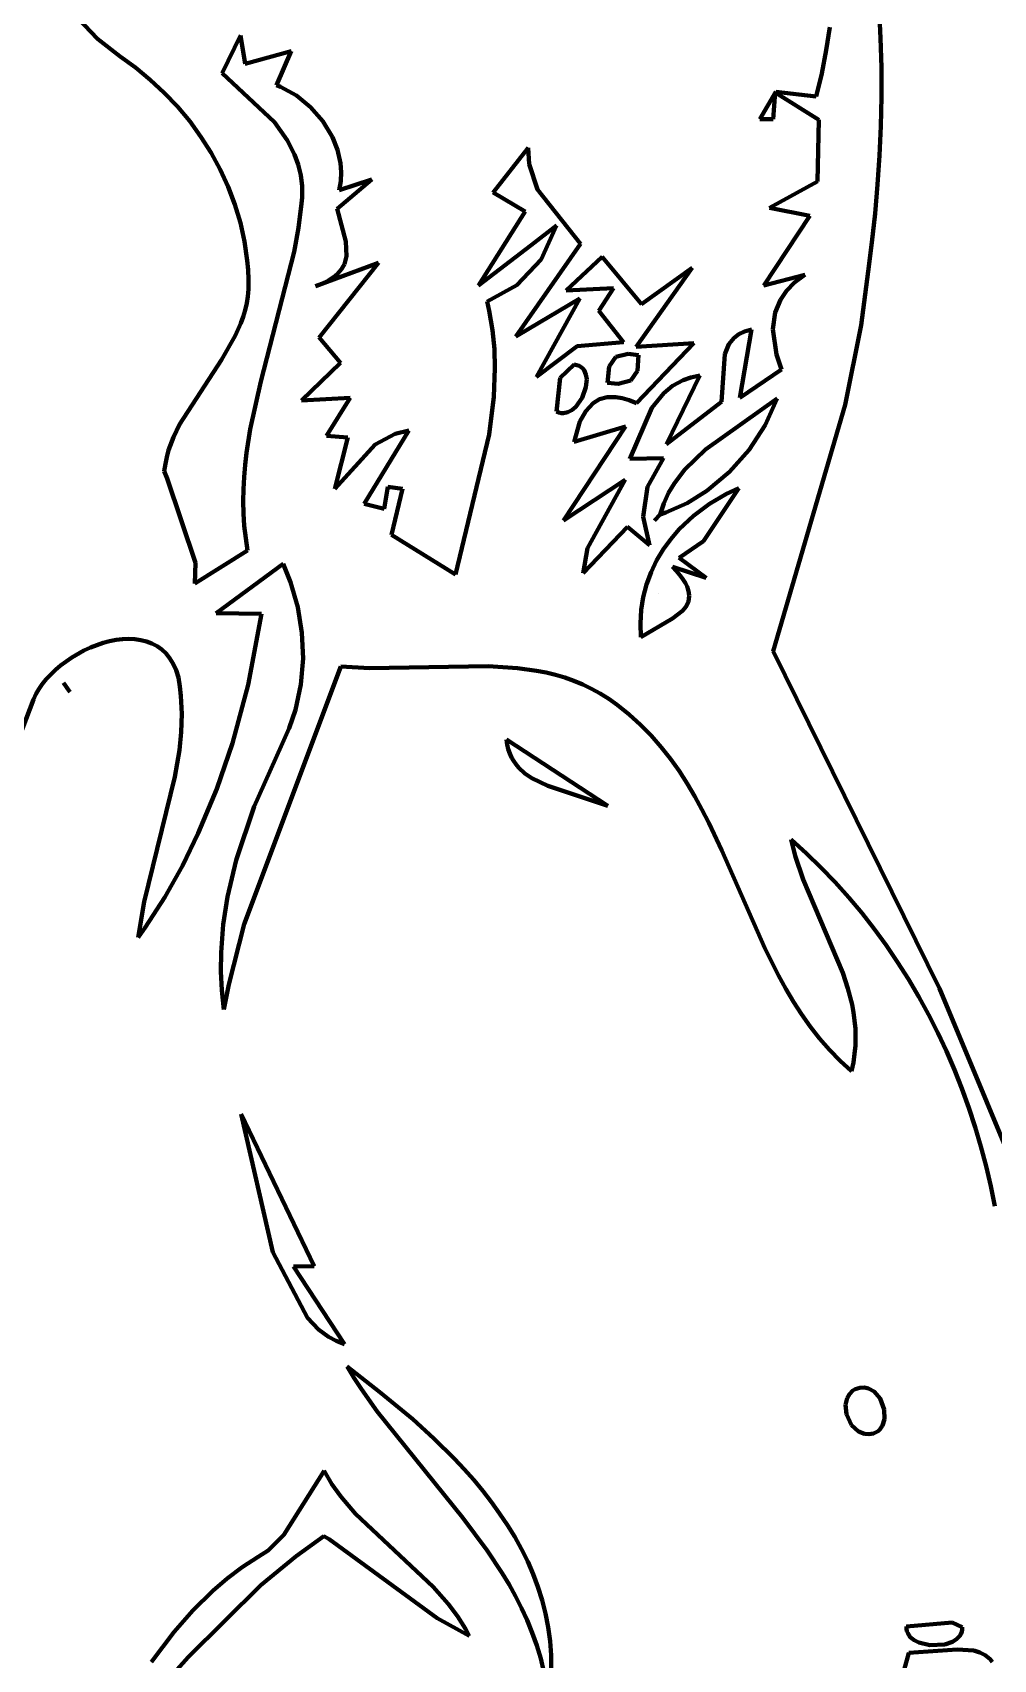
# Model space of a CAD drawing. Header units: millimetres. Extents: x 0 to 9.3, y 0 to 12.
# Drawn here: x 6.927 to 7.729, y 5.299 to 6.657 of the extents above; entities that cross this region are included whole.
import ezdxf

# ---------------------------------------------------------------- set-up
doc = ezdxf.new("R2010")
doc.units = ezdxf.units.MM
doc.layers.add('color#010101ff', color=7, linetype='CONTINUOUS', lineweight=100)
doc.layers.add('color#ffffffff', color=7, linetype='CONTINUOUS', lineweight=100)

msp = doc.modelspace()

# ---------------------------------------------------------------- linework, layer by layer
at = {"layer": 'color#010101ff'}
for p, q in [((6.9648, 6.6691), (6.9809, 6.6521)), ((7.6339, 6.6771), (7.635, 6.6527)), ((7.5896, 6.6426), (7.5926, 6.6618)), ((6.9809, 6.6521), (6.9997, 6.6375)), ((7.0851, 6.6236), (7.1002, 6.6551)), ((7.1002, 6.6551), (7.1042, 6.6312)), ((7.1042, 6.6312), (7.1426, 6.642)), ((7.1426, 6.642), (7.1304, 6.6135)), ((7.5859, 6.6233), (7.5896, 6.6426)), ((7.635, 6.6527), (7.6356, 6.6282)), ((6.9997, 6.6375), (7.0126, 6.6282)), ((7.0126, 6.6282), (7.025, 6.6181)), ((7.6356, 6.6282), (7.6356, 6.6038)), ((7.025, 6.6181), (7.0367, 6.6072)), ((7.1287, 6.5825), (7.0851, 6.6236)), ((7.5813, 6.6041), (7.5859, 6.6233)), ((7.0367, 6.6072), (7.0476, 6.5956)), ((7.1304, 6.6135), (7.1338, 6.6121)), ((7.1338, 6.6121), (7.147, 6.6048)), ((7.147, 6.6048), (7.1589, 6.5951)), ((7.5341, 6.5851), (7.5474, 6.608)), ((7.547, 6.6074), (7.5452, 6.585)), ((7.5833, 6.5846), (7.547, 6.6074)), ((7.5474, 6.608), (7.5813, 6.6041)), ((7.6356, 6.6038), (7.6351, 6.5793)), ((7.0476, 6.5956), (7.0579, 6.5834)), ((7.1589, 6.5951), (7.1692, 6.5834)), ((7.0579, 6.5834), (7.0673, 6.5705)), ((7.1393, 6.5677), (7.1287, 6.5825)), ((7.1692, 6.5834), (7.1772, 6.5702)), ((7.5452, 6.585), (7.5341, 6.5851)), ((7.5824, 6.5331), (7.5833, 6.5846)), ((7.6351, 6.5793), (7.6341, 6.5549)), ((7.0673, 6.5705), (7.0758, 6.557)), ((7.1454, 6.5557), (7.1393, 6.5677)), ((7.1772, 6.5702), (7.1814, 6.5595)), ((7.3114, 6.5238), (7.3405, 6.5611)), ((7.3405, 6.5611), (7.3415, 6.5476)), ((7.0758, 6.557), (7.0834, 6.543)), ((7.1485, 6.5473), (7.1454, 6.5557)), ((7.1507, 6.5385), (7.1485, 6.5473)), ((7.1814, 6.5595), (7.1839, 6.5485)), ((7.1839, 6.5485), (7.1845, 6.541)), ((7.3415, 6.5476), (7.3483, 6.5263)), ((7.6341, 6.5549), (7.6325, 6.5306)), ((7.0834, 6.543), (7.0901, 6.5286)), ((7.1518, 6.5292), (7.1507, 6.5385)), ((7.2101, 6.5349), (7.1811, 6.5103)), ((7.1827, 6.5258), (7.2101, 6.5349)), ((7.1841, 6.5334), (7.1827, 6.5258)), ((7.1845, 6.541), (7.1841, 6.5334)), ((7.5421, 6.5112), (7.5824, 6.5331)), ((7.0901, 6.5286), (7.0957, 6.5138)), ((7.1512, 6.5146), (7.1517, 6.5196)), ((7.1517, 6.5196), (7.1519, 6.5245)), ((7.1519, 6.5245), (7.1518, 6.5292)), ((7.3381, 6.5081), (7.3114, 6.5238)), ((7.3483, 6.5263), (7.3844, 6.481)), ((7.6325, 6.5306), (7.6304, 6.5063)), ((7.0957, 6.5138), (7.1003, 6.4985)), ((7.1488, 6.4945), (7.1512, 6.5146)), ((7.1811, 6.5103), (7.1884, 6.4829)), ((7.2991, 6.4462), (7.3381, 6.5081)), ((7.5758, 6.5043), (7.5421, 6.5112)), ((7.6304, 6.5063), (7.6278, 6.4821)), ((7.1003, 6.4985), (7.1037, 6.483)), ((7.1452, 6.4745), (7.1488, 6.4945)), ((7.3643, 6.4965), (7.343, 6.48)), ((7.3514, 6.4681), (7.3643, 6.4965)), ((7.5374, 6.4464), (7.5758, 6.5043)), ((7.1037, 6.483), (7.106, 6.4672)), ((7.1884, 6.4829), (7.189, 6.4709)), ((7.343, 6.48), (7.2991, 6.4462)), ((7.3844, 6.481), (7.3303, 6.4036)), ((7.6278, 6.4821), (7.6247, 6.458)), ((7.106, 6.4672), (7.1066, 6.4593)), ((7.1173, 6.366), (7.1452, 6.4745)), ((7.1631, 6.4457), (7.2155, 6.4651)), ((7.2155, 6.4651), (7.1661, 6.4028)), ((7.189, 6.4709), (7.1872, 6.4642)), ((7.3311, 6.4465), (7.3514, 6.4681)), ((7.3724, 6.442), (7.4025, 6.4702)), ((7.4025, 6.4702), (7.4353, 6.4308)), ((7.1066, 6.4593), (7.107, 6.4513)), ((7.1767, 6.4523), (7.1738, 6.4505)), ((7.1792, 6.4541), (7.1767, 6.4523)), ((7.1814, 6.456), (7.1792, 6.4541)), ((7.1848, 6.46), (7.1814, 6.456)), ((7.1872, 6.4642), (7.1848, 6.46)), ((7.4775, 6.461), (7.4307, 6.3952)), ((7.4353, 6.4308), (7.4775, 6.461)), ((7.5718, 6.4552), (7.5374, 6.4464)), ((7.5632, 6.4487), (7.5718, 6.4552)), ((7.6247, 6.458), (7.6188, 6.4131)), ((7.107, 6.4432), (7.1064, 6.4372)), ((7.107, 6.4513), (7.107, 6.4432)), ((7.167, 6.4472), (7.1631, 6.4457)), ((7.1706, 6.4488), (7.167, 6.4472)), ((7.1738, 6.4505), (7.1706, 6.4488)), ((7.3063, 6.433), (7.3311, 6.4465)), ((7.412, 6.444), (7.3724, 6.442)), ((7.3997, 6.425), (7.412, 6.444)), ((7.5514, 6.4343), (7.5564, 6.4417)), ((7.5564, 6.4417), (7.5632, 6.4487)), ((7.1042, 6.4257), (7.1026, 6.4202)), ((7.1055, 6.4314), (7.1042, 6.4257)), ((7.1064, 6.4372), (7.1055, 6.4314)), ((7.3081, 6.425), (7.3063, 6.433)), ((7.3108, 6.409), (7.3081, 6.425)), ((7.3317, 6.4044), (7.3838, 6.4353)), ((7.3838, 6.4353), (7.3476, 6.3701)), ((7.4202, 6.3991), (7.3997, 6.425)), ((7.547, 6.4238), (7.5514, 6.4343)), ((7.1006, 6.4148), (7.096, 6.4042)), ((7.1026, 6.4202), (7.1006, 6.4148)), ((7.5451, 6.4098), (7.547, 6.4238)), ((7.6188, 6.4131), (7.6055, 6.3467)), ((7.096, 6.4042), (7.0845, 6.3841)), ((7.1661, 6.4028), (7.1839, 6.3818)), ((7.3124, 6.3931), (7.3108, 6.409)), ((7.3303, 6.4036), (7.3317, 6.4044)), ((7.3814, 6.3955), (7.4202, 6.3991)), ((7.4307, 6.3952), (7.4789, 6.398)), ((7.4789, 6.398), (7.4312, 6.348)), ((7.5048, 6.389), (7.5083, 6.3974)), ((7.5083, 6.3974), (7.5126, 6.4027)), ((7.5126, 6.4027), (7.5165, 6.4056)), ((7.5165, 6.4056), (7.5213, 6.4079)), ((7.5271, 6.4096), (7.5174, 6.3526)), ((7.5213, 6.4079), (7.5271, 6.4096)), ((7.548, 6.3888), (7.5451, 6.4098)), ((7.0845, 6.3841), (7.0493, 6.3301)), ((7.3129, 6.3772), (7.3124, 6.3931)), ((7.3476, 6.3701), (7.3814, 6.3955)), ((7.4139, 6.3866), (7.4082, 6.3786)), ((7.4241, 6.3892), (7.4139, 6.3866)), ((7.4328, 6.3881), (7.4241, 6.3892)), ((7.4319, 6.3749), (7.4328, 6.3881)), ((7.502, 6.3492), (7.5048, 6.389)), ((7.5521, 6.3762), (7.548, 6.3888)), ((7.1839, 6.3818), (7.1514, 6.3503)), ((7.3119, 6.3534), (7.3129, 6.3772)), ((7.379, 6.3803), (7.3674, 6.3691)), ((7.3812, 6.3799), (7.379, 6.3803)), ((7.3832, 6.3791), (7.3812, 6.3799)), ((7.3848, 6.3781), (7.3832, 6.3791)), ((7.3862, 6.3769), (7.3848, 6.3781)), ((7.3874, 6.3755), (7.3862, 6.3769)), ((7.3889, 6.372), (7.3874, 6.3755)), ((7.3895, 6.3681), (7.3889, 6.372)), ((7.4082, 6.3786), (7.407, 6.3651)), ((7.4263, 6.3669), (7.4319, 6.3749)), ((7.4839, 6.3711), (7.4561, 6.3138)), ((7.4766, 6.3695), (7.4839, 6.3711)), ((7.5174, 6.3526), (7.5521, 6.3762)), ((7.1085, 6.3264), (7.1173, 6.366)), ((7.3674, 6.3691), (7.3643, 6.341)), ((7.3858, 6.3526), (7.3889, 6.3615)), ((7.3889, 6.3615), (7.3895, 6.3681)), ((7.407, 6.3651), (7.4159, 6.3642)), ((7.4159, 6.3642), (7.4263, 6.3669)), ((7.4438, 6.3442), (7.4538, 6.3565)), ((7.4538, 6.3565), (7.4613, 6.3625)), ((7.4613, 6.3625), (7.47, 6.3672)), ((7.47, 6.3672), (7.4766, 6.3695)), ((7.1514, 6.3503), (7.1919, 6.3526)), ((7.1919, 6.3526), (7.1722, 6.3207)), ((7.308, 6.3218), (7.3119, 6.3534)), ((7.3772, 6.3423), (7.3805, 6.3451)), ((7.3805, 6.3451), (7.3858, 6.3526)), ((7.3948, 6.348), (7.3887, 6.3415)), ((7.4003, 6.3513), (7.3948, 6.348)), ((7.4066, 6.353), (7.4003, 6.3513)), ((7.4139, 6.3531), (7.4066, 6.353)), ((7.4192, 6.3522), (7.4139, 6.3531)), ((7.425, 6.3505), (7.4192, 6.3522)), ((7.4312, 6.348), (7.425, 6.3505)), ((7.4254, 6.3016), (7.4438, 6.3442)), ((7.4561, 6.3138), (7.502, 6.3492)), ((7.5487, 6.352), (7.4887, 6.3095)), ((7.5386, 6.3298), (7.5487, 6.352)), ((7.6055, 6.3467), (7.5453, 6.1411)), ((7.0493, 6.3301), (7.0443, 6.3196)), ((7.3643, 6.341), (7.3662, 6.3402)), ((7.3662, 6.3402), (7.3681, 6.3397)), ((7.3681, 6.3397), (7.37, 6.3396)), ((7.37, 6.3396), (7.3737, 6.3404)), ((7.3737, 6.3404), (7.3772, 6.3423)), ((7.3839, 6.3327), (7.3791, 6.3158)), ((7.3887, 6.3415), (7.3839, 6.3327)), ((7.5251, 6.3092), (7.5386, 6.3298)), ((7.0443, 6.3196), (7.0403, 6.3087)), ((7.1053, 6.3065), (7.1085, 6.3264)), ((7.1722, 6.3207), (7.19, 6.3193)), ((7.19, 6.3193), (7.1791, 6.2765)), ((7.241, 6.3251), (7.2036, 6.264)), ((7.2127, 6.3134), (7.2296, 6.3225)), ((7.2296, 6.3225), (7.241, 6.3251)), ((7.2799, 6.205), (7.308, 6.3218)), ((7.422, 6.3287), (7.3701, 6.2501)), ((7.3791, 6.3158), (7.422, 6.3287)), ((7.0388, 6.3031), (7.0376, 6.2973)), ((7.0403, 6.3087), (7.0388, 6.3031)), ((7.1041, 6.2965), (7.1053, 6.3065)), ((7.1791, 6.2765), (7.2127, 6.3134)), ((7.4537, 6.3022), (7.4254, 6.3016)), ((7.4402, 6.2783), (7.4537, 6.3022)), ((7.4887, 6.3095), (7.4714, 6.2926)), ((7.5088, 6.2907), (7.5251, 6.3092)), ((7.0376, 6.2973), (7.0367, 6.2914)), ((7.0367, 6.2914), (7.0392, 6.2851)), ((7.1033, 6.2864), (7.1041, 6.2965)), ((7.4714, 6.2926), (7.4628, 6.2812)), ((7.4899, 6.2749), (7.5088, 6.2907)), ((7.0392, 6.2851), (7.0627, 6.2148)), ((7.1026, 6.2662), (7.1028, 6.2763)), ((7.1028, 6.2763), (7.1033, 6.2864)), ((7.2202, 6.2598), (7.2234, 6.2782)), ((7.2234, 6.2782), (7.2355, 6.2765)), ((7.2355, 6.2765), (7.2265, 6.2381)), ((7.3701, 6.2501), (7.4215, 6.2841)), ((7.4215, 6.2841), (7.3901, 6.2269)), ((7.4366, 6.2531), (7.4402, 6.2783)), ((7.4628, 6.2812), (7.4579, 6.2731)), ((7.4733, 6.2646), (7.4899, 6.2749)), ((7.487, 6.2327), (7.5166, 6.2771)), ((7.5166, 6.2771), (7.5064, 6.2724)), ((7.1029, 6.256), (7.1026, 6.2662)), ((7.2036, 6.264), (7.2202, 6.2598)), ((7.454, 6.2644), (7.451, 6.2551)), ((7.4579, 6.2731), (7.454, 6.2644)), ((7.4556, 6.2567), (7.4733, 6.2646)), ((7.492, 6.264), (7.4787, 6.2541)), ((7.5064, 6.2724), (7.492, 6.264)), ((7.1035, 6.2457), (7.1029, 6.256)), ((7.4419, 6.2294), (7.4366, 6.2531)), ((7.451, 6.2551), (7.4462, 6.2502)), ((7.4462, 6.2502), (7.451, 6.2551)), ((7.451, 6.2551), (7.4556, 6.2567)), ((7.4787, 6.2541), (7.4668, 6.2428)), ((7.1047, 6.2354), (7.1035, 6.2457)), ((7.1063, 6.2251), (7.1047, 6.2354)), ((7.2265, 6.2381), (7.2799, 6.205)), ((7.3866, 6.2062), (7.4237, 6.2449)), ((7.4237, 6.2449), (7.4419, 6.2294)), ((7.4598, 6.2346), (7.4535, 6.2258)), ((7.4668, 6.2428), (7.4598, 6.2346)), ((7.0622, 6.1974), (7.1063, 6.2251)), ((7.3901, 6.2269), (7.3866, 6.2062)), ((7.4535, 6.2258), (7.4479, 6.2166)), ((7.4667, 6.2188), (7.487, 6.2327)), ((7.0627, 6.2148), (7.0622, 6.1974)), ((7.1359, 6.2139), (7.08, 6.1727)), ((7.142, 6.1987), (7.1359, 6.2139)), ((7.4479, 6.2166), (7.4433, 6.2069)), ((7.4646, 6.2078), (7.4611, 6.2114)), ((7.4611, 6.2114), (7.4894, 6.2023)), ((7.4675, 6.2043), (7.4646, 6.2078)), ((7.4894, 6.2023), (7.4667, 6.2188)), ((7.1481, 6.1777), (7.142, 6.1987)), ((7.4395, 6.1967), (7.4367, 6.1862)), ((7.4433, 6.2069), (7.4395, 6.1967)), ((7.4699, 6.201), (7.4675, 6.2043)), ((7.4719, 6.1979), (7.4699, 6.201)), ((7.4733, 6.195), (7.4719, 6.1979)), ((7.4743, 6.1922), (7.4733, 6.195)), ((7.4367, 6.1862), (7.435, 6.1754)), ((7.4495, 6.1894), (7.4495, 6.1894)), ((7.4725, 6.1784), (7.4744, 6.1825)), ((7.4749, 6.1896), (7.4743, 6.1922)), ((7.4744, 6.1825), (7.4749, 6.1847)), ((7.4751, 6.1871), (7.4749, 6.1896)), ((7.4749, 6.1847), (7.4751, 6.1871)), ((7.08, 6.1727), (7.118, 6.1721)), ((7.118, 6.1721), (7.1066, 6.1128)), ((7.1516, 6.1563), (7.1481, 6.1777)), ((7.435, 6.1754), (7.4343, 6.1642)), ((7.4347, 6.1528), (7.4613, 6.1682)), ((7.4613, 6.1682), (7.4696, 6.1747)), ((7.4696, 6.1747), (7.4725, 6.1784)), ((7.1526, 6.1348), (7.1516, 6.1563)), ((7.4343, 6.1642), (7.4347, 6.1528)), ((6.9696, 6.1415), (6.9595, 6.1358)), ((6.9749, 6.144), (6.9696, 6.1415)), ((6.9802, 6.1461), (6.9749, 6.144)), ((6.9856, 6.1479), (6.9802, 6.1461)), ((6.991, 6.1493), (6.9856, 6.1479)), ((6.9964, 6.1504), (6.991, 6.1493)), ((7.0017, 6.151), (6.9964, 6.1504)), ((7.007, 6.1513), (7.0017, 6.151)), ((7.0121, 6.151), (7.007, 6.1513)), ((7.017, 6.1503), (7.0121, 6.151)), ((7.0218, 6.1492), (7.017, 6.1503)), ((7.0263, 6.1475), (7.0218, 6.1492)), ((7.0306, 6.1452), (7.0263, 6.1475)), ((7.0345, 6.1424), (7.0306, 6.1452)), ((7.0381, 6.139), (7.0345, 6.1424)), ((7.5453, 6.1411), (7.6842, 5.8594)), ((6.9501, 6.1291), (6.9458, 6.1254)), ((6.9547, 6.1325), (6.9501, 6.1291)), ((6.9595, 6.1358), (6.9547, 6.1325)), ((7.0414, 6.135), (7.0381, 6.139)), ((7.0442, 6.1303), (7.0414, 6.135)), ((7.0466, 6.1251), (7.0442, 6.1303)), ((7.184, 6.1282), (7.1035, 5.9132)), ((7.1508, 6.1133), (7.1526, 6.1348)), ((7.2082, 6.1268), (7.184, 6.1282)), ((7.3073, 6.1284), (7.2082, 6.1268)), ((7.3318, 6.1269), (7.3073, 6.1284)), ((7.3477, 6.1246), (7.3318, 6.1269)), ((6.9348, 6.1135), (6.9319, 6.1093)), ((6.9381, 6.1176), (6.9348, 6.1135)), ((6.9418, 6.1216), (6.9381, 6.1176)), ((6.9458, 6.1254), (6.9418, 6.1216)), ((6.9524, 6.1146), (6.9579, 6.1071)), ((6.9556, 6.1102), (6.9524, 6.1146)), ((7.0485, 6.1191), (7.0466, 6.1251)), ((7.0497, 6.1114), (7.0485, 6.1191)), ((7.1066, 6.1128), (7.0936, 6.0642)), ((7.1463, 6.0921), (7.1508, 6.1133)), ((7.3556, 6.1231), (7.3477, 6.1246)), ((7.3634, 6.1212), (7.3556, 6.1231)), ((7.3711, 6.1189), (7.3634, 6.1212)), ((7.3787, 6.1162), (7.3711, 6.1189)), ((7.3862, 6.1132), (7.3787, 6.1162)), ((7.3935, 6.1097), (7.3862, 6.1132)), ((6.9274, 6.1006), (6.9121, 6.0604)), ((6.9294, 6.105), (6.9274, 6.1006)), ((6.9319, 6.1093), (6.9294, 6.105)), ((6.9579, 6.1071), (6.9556, 6.1102)), ((7.0505, 6.1038), (7.0497, 6.1114)), ((7.0512, 6.0886), (7.0505, 6.1038)), ((7.4008, 6.1057), (7.3935, 6.1097)), ((7.4079, 6.1012), (7.4008, 6.1057)), ((7.4149, 6.0962), (7.4079, 6.1012)), ((7.0507, 6.0735), (7.0512, 6.0886)), ((7.1411, 6.0766), (7.1463, 6.0921)), ((7.4251, 6.0881), (7.4149, 6.0962)), ((7.4345, 6.0795), (7.4251, 6.0881)), ((7.0493, 6.0584), (7.0507, 6.0735)), ((7.1343, 6.0616), (7.1411, 6.0766)), ((7.4434, 6.0705), (7.4345, 6.0795)), ((7.0456, 6.036), (7.0493, 6.0584)), ((7.0936, 6.0642), (7.0805, 6.0261)), ((7.1118, 6.0112), (7.1343, 6.0616)), ((7.3224, 6.0672), (7.4071, 6.0118)), ((7.3231, 6.0631), (7.3224, 6.0672)), ((7.324, 6.0592), (7.3231, 6.0631)), ((7.3252, 6.0556), (7.324, 6.0592)), ((7.4516, 6.061), (7.4434, 6.0705)), ((7.4594, 6.0512), (7.4516, 6.061)), ((7.3268, 6.0523), (7.3252, 6.0556)), ((7.3285, 6.0492), (7.3268, 6.0523)), ((7.3305, 6.0463), (7.3285, 6.0492)), ((7.3328, 6.0437), (7.3305, 6.0463)), ((7.4666, 6.041), (7.4594, 6.0512)), ((7.0198, 5.9318), (7.0456, 6.036)), ((7.3379, 6.039), (7.3328, 6.0437)), ((7.3437, 6.035), (7.3379, 6.039)), ((7.3569, 6.0286), (7.3437, 6.035)), ((7.4734, 6.0306), (7.4666, 6.041)), ((7.4798, 6.0198), (7.4734, 6.0306)), ((7.0805, 6.0261), (7.0651, 5.989)), ((7.4071, 6.0118), (7.3569, 6.0286)), ((7.4858, 6.0088), (7.4798, 6.0198)), ((7.0967, 5.9665), (7.1118, 6.0112)), ((7.4916, 5.9976), (7.4858, 6.0088)), ((7.5024, 5.9747), (7.4916, 5.9976)), ((7.0651, 5.989), (7.0518, 5.9619)), ((7.573, 5.9722), (7.5603, 5.9837)), ((7.5603, 5.9837), (7.5637, 5.9702)), ((7.0895, 5.936), (7.0967, 5.9665)), ((7.5383, 5.893), (7.5024, 5.9747)), ((7.5637, 5.9702), (7.5703, 5.9504)), ((7.5852, 5.9604), (7.573, 5.9722)), ((7.0518, 5.9619), (7.037, 5.9356)), ((7.5703, 5.9504), (7.6034, 5.8726)), ((7.597, 5.9481), (7.5852, 5.9604)), ((7.037, 5.9356), (7.0207, 5.9102)), ((7.0859, 5.9128), (7.0895, 5.936)), ((7.6084, 5.9355), (7.597, 5.9481)), ((7.6193, 5.9225), (7.6084, 5.9355)), ((7.0149, 5.9019), (7.0198, 5.9318)), ((7.6297, 5.9091), (7.6193, 5.9225)), ((7.0207, 5.9102), (7.0149, 5.9019)), ((7.0841, 5.8894), (7.0859, 5.9128)), ((7.1035, 5.9132), (7.0906, 5.8626)), ((7.6397, 5.8955), (7.6297, 5.9091)), ((7.6492, 5.8814), (7.6397, 5.8955)), ((7.084, 5.8737), (7.0841, 5.8894)), ((7.5496, 5.8703), (7.5383, 5.893)), ((7.6583, 5.8671), (7.6492, 5.8814)), ((7.0848, 5.8579), (7.084, 5.8737)), ((7.5557, 5.8592), (7.5496, 5.8703)), ((7.6034, 5.8726), (7.6077, 5.8594)), ((7.0865, 5.842), (7.0848, 5.8579)), ((7.0906, 5.8626), (7.0865, 5.842)), ((7.5621, 5.8484), (7.5557, 5.8592)), ((7.6077, 5.8594), (7.6111, 5.8461)), ((7.6669, 5.8525), (7.6583, 5.8671)), ((7.6842, 5.8594), (7.7677, 5.6586)), ((7.5689, 5.8379), (7.5621, 5.8484)), ((7.6111, 5.8461), (7.6124, 5.8394)), ((7.675, 5.8377), (7.6669, 5.8525)), ((7.5762, 5.8276), (7.5689, 5.8379)), ((7.584, 5.8177), (7.5762, 5.8276)), ((7.6124, 5.8394), (7.6133, 5.8326)), ((7.6133, 5.8326), (7.6139, 5.8258)), ((7.6827, 5.8225), (7.675, 5.8377)), ((7.5923, 5.8082), (7.584, 5.8177)), ((7.6139, 5.8258), (7.6141, 5.8188)), ((7.6141, 5.8188), (7.6139, 5.8119)), ((7.6899, 5.8072), (7.6827, 5.8225)), ((7.6012, 5.7991), (7.5923, 5.8082)), ((7.6133, 5.8048), (7.6123, 5.7977)), ((7.6139, 5.8119), (7.6133, 5.8048)), ((7.6966, 5.7916), (7.6899, 5.8072)), ((7.6107, 5.7904), (7.6012, 5.7991)), ((7.6123, 5.7977), (7.6107, 5.7904)), ((7.7029, 5.7758), (7.6966, 5.7916)), ((7.7087, 5.7598), (7.7029, 5.7758)), ((7.714, 5.7437), (7.7087, 5.7598)), ((7.1008, 5.7544), (7.1619, 5.6276)), ((7.1273, 5.6393), (7.1008, 5.7544)), ((7.7188, 5.7274), (7.714, 5.7437)), ((7.7232, 5.711), (7.7188, 5.7274)), ((7.727, 5.6944), (7.7232, 5.711)), ((7.7304, 5.6777), (7.727, 5.6944)), ((7.1563, 5.5844), (7.1273, 5.6393)), ((7.1619, 5.6276), (7.1447, 5.6273)), ((7.1447, 5.6273), (7.1872, 5.5626)), ((7.1654, 5.5746), (7.1563, 5.5844)), ((7.1737, 5.5685), (7.1654, 5.5746)), ((7.1801, 5.5652), (7.1737, 5.5685)), ((7.1872, 5.5626), (7.1801, 5.5652)), ((7.1893, 5.5437), (7.2168, 5.5225)), ((7.1952, 5.5342), (7.1893, 5.5437)), ((7.2013, 5.5248), (7.1952, 5.5342)), ((7.2144, 5.5064), (7.2013, 5.5248)), ((7.2168, 5.5225), (7.2442, 5.4998)), ((7.6056, 5.5118), (7.607, 5.5174)), ((7.607, 5.5174), (7.6089, 5.5207)), ((7.6089, 5.5207), (7.6118, 5.5237)), ((7.6118, 5.5237), (7.6138, 5.5248)), ((7.6138, 5.5248), (7.6177, 5.5261)), ((7.6177, 5.5261), (7.6214, 5.5264)), ((7.6214, 5.5264), (7.6248, 5.5256)), ((7.6248, 5.5256), (7.6295, 5.5229)), ((7.6295, 5.5229), (7.6345, 5.5172)), ((7.6345, 5.5172), (7.638, 5.5078)), ((7.2861, 5.4175), (7.2144, 5.5064)), ((7.6064, 5.5039), (7.6056, 5.5118)), ((7.6108, 5.4949), (7.6064, 5.5039)), ((7.638, 5.5078), (7.6382, 5.4999)), ((7.2442, 5.4998), (7.2619, 5.4836)), ((7.6164, 5.4897), (7.6108, 5.4949)), ((7.6215, 5.4876), (7.6164, 5.4897)), ((7.6252, 5.4873), (7.6215, 5.4876)), ((7.629, 5.488), (7.6252, 5.4873)), ((7.633, 5.4898), (7.629, 5.488)), ((7.6344, 5.4913), (7.633, 5.4898)), ((7.6365, 5.4945), (7.6344, 5.4913)), ((7.6382, 5.4999), (7.6365, 5.4945)), ((7.2619, 5.4836), (7.279, 5.4668)), ((7.279, 5.4668), (7.2871, 5.458)), ((7.1364, 5.4034), (7.1701, 5.4568)), ((7.1701, 5.4568), (7.1767, 5.4456)), ((7.2871, 5.458), (7.2951, 5.4491)), ((7.2951, 5.4491), (7.3027, 5.44)), ((7.1767, 5.4456), (7.1841, 5.4352)), ((7.1841, 5.4352), (7.1965, 5.4207)), ((7.3027, 5.44), (7.3099, 5.4307)), ((7.1965, 5.4207), (7.2613, 5.3599)), ((7.3099, 5.4307), (7.3168, 5.4212)), ((7.3168, 5.4212), (7.3233, 5.4115)), ((7.3064, 5.3902), (7.2861, 5.4175)), ((7.3233, 5.4115), (7.3294, 5.4015)), ((7.1233, 5.3901), (7.1364, 5.4034)), ((7.17, 5.4022), (7.1467, 5.3855)), ((7.1744, 5.3998), (7.17, 5.4022)), ((7.2647, 5.3338), (7.1744, 5.3998)), ((7.3294, 5.4015), (7.335, 5.3914)), ((7.1018, 5.3762), (7.1151, 5.385)), ((7.1151, 5.385), (7.1233, 5.3901)), ((7.1467, 5.3855), (7.1174, 5.3613)), ((7.3188, 5.3714), (7.3064, 5.3902)), ((7.335, 5.3914), (7.3402, 5.3811)), ((7.3402, 5.3811), (7.3448, 5.3706)), ((7.0772, 5.3566), (7.0892, 5.3668)), ((7.0892, 5.3668), (7.1018, 5.3762)), ((7.3246, 5.3618), (7.3188, 5.3714)), ((7.3448, 5.3706), (7.3488, 5.3598)), ((7.1174, 5.3613), (7.0567, 5.3012)), ((7.0605, 5.3401), (7.0772, 5.3566)), ((7.2613, 5.3599), (7.2739, 5.3457)), ((7.3301, 5.3521), (7.3246, 5.3618)), ((7.3351, 5.3421), (7.3301, 5.3521)), ((7.3488, 5.3598), (7.3523, 5.3488)), ((7.045, 5.3224), (7.0605, 5.3401)), ((7.2739, 5.3457), (7.2815, 5.3355)), ((7.3398, 5.332), (7.3351, 5.3421)), ((7.3523, 5.3488), (7.3551, 5.3377)), ((7.2914, 5.319), (7.2647, 5.3338)), ((7.2815, 5.3355), (7.2883, 5.3247)), ((7.2883, 5.3247), (7.2914, 5.319)), ((7.344, 5.3216), (7.3398, 5.332)), ((7.3551, 5.3377), (7.3573, 5.3263)), ((7.3573, 5.3263), (7.3589, 5.3146)), ((7.6566, 5.3268), (7.6949, 5.3302)), ((7.6566, 5.3248), (7.6566, 5.3268)), ((7.6569, 5.3228), (7.6566, 5.3248)), ((7.6949, 5.3302), (7.703, 5.3263)), ((7.703, 5.3242), (7.7027, 5.3223)), ((7.703, 5.3263), (7.703, 5.3242)), ((7.0261, 5.2973), (7.045, 5.3224)), ((7.3478, 5.311), (7.344, 5.3216)), ((7.3511, 5.3002), (7.3478, 5.311)), ((7.3589, 5.3146), (7.3597, 5.3028)), ((7.6576, 5.3211), (7.6569, 5.3228)), ((7.6597, 5.3179), (7.6576, 5.3211)), ((7.6629, 5.3154), (7.6597, 5.3179)), ((7.6668, 5.3134), (7.6629, 5.3154)), ((7.6761, 5.3112), (7.6668, 5.3134)), ((7.6885, 5.3117), (7.6761, 5.3112)), ((7.695, 5.3139), (7.6885, 5.3117)), ((7.6985, 5.3161), (7.695, 5.3139)), ((7.7012, 5.3189), (7.6985, 5.3161)), ((7.7021, 5.3205), (7.7012, 5.3189)), ((7.7027, 5.3223), (7.7021, 5.3205)), ((7.0567, 5.3012), (6.9742, 5.209)), ((7.3538, 5.289), (7.3511, 5.3002)), ((7.3597, 5.3028), (7.3597, 5.2908)), ((7.6297, 5.1999), (7.6585, 5.3049)), ((7.6585, 5.3049), (7.6988, 5.3077)), ((7.6988, 5.3077), (7.7128, 5.3067)), ((7.7128, 5.3067), (7.7178, 5.3052)), ((7.7178, 5.3052), (7.7223, 5.3028)), ((7.7223, 5.3028), (7.7264, 5.2995)), ((7.7264, 5.2995), (7.7281, 5.2974))]:
    msp.add_line(p, q, dxfattribs=at)
at = {"layer": 'color#ffffffff'}
for p, q in [((6.9809, 6.6521), (6.9648, 6.6691)), ((7.635, 6.6527), (7.6339, 6.6771)), ((7.5926, 6.6618), (7.5896, 6.6426)), ((6.9997, 6.6375), (6.9809, 6.6521)), ((7.1002, 6.6551), (7.0851, 6.6236)), ((7.1042, 6.6312), (7.1002, 6.6551)), ((7.1426, 6.642), (7.1042, 6.6312)), ((7.1304, 6.6135), (7.1426, 6.642)), ((7.5896, 6.6426), (7.5859, 6.6233)), ((7.6356, 6.6282), (7.635, 6.6527)), ((7.0126, 6.6282), (6.9997, 6.6375)), ((7.025, 6.6181), (7.0126, 6.6282)), ((7.6356, 6.6038), (7.6356, 6.6282)), ((7.0367, 6.6072), (7.025, 6.6181)), ((7.0851, 6.6236), (7.1287, 6.5825)), ((7.5859, 6.6233), (7.5813, 6.6041)), ((7.0476, 6.5956), (7.0367, 6.6072)), ((7.1338, 6.6121), (7.1304, 6.6135)), ((7.147, 6.6048), (7.1338, 6.6121)), ((7.1589, 6.5951), (7.147, 6.6048)), ((7.5474, 6.608), (7.5341, 6.5851)), ((7.5452, 6.585), (7.547, 6.6074)), ((7.547, 6.6074), (7.5833, 6.5846)), ((7.5813, 6.6041), (7.5474, 6.608)), ((7.6351, 6.5793), (7.6356, 6.6038)), ((7.0579, 6.5834), (7.0476, 6.5956)), ((7.1692, 6.5834), (7.1589, 6.5951)), ((7.0673, 6.5705), (7.0579, 6.5834)), ((7.1287, 6.5825), (7.1393, 6.5677)), ((7.1772, 6.5702), (7.1692, 6.5834)), ((7.5341, 6.5851), (7.5452, 6.585)), ((7.5833, 6.5846), (7.5824, 6.5331)), ((7.6341, 6.5549), (7.6351, 6.5793)), ((7.0758, 6.557), (7.0673, 6.5705)), ((7.1393, 6.5677), (7.1454, 6.5557)), ((7.1814, 6.5595), (7.1772, 6.5702)), ((7.3405, 6.5611), (7.3114, 6.5238)), ((7.3415, 6.5476), (7.3405, 6.5611)), ((7.0834, 6.543), (7.0758, 6.557)), ((7.1454, 6.5557), (7.1485, 6.5473)), ((7.1485, 6.5473), (7.1507, 6.5385)), ((7.1839, 6.5485), (7.1814, 6.5595)), ((7.1845, 6.541), (7.1839, 6.5485)), ((7.3483, 6.5263), (7.3415, 6.5476)), ((7.6325, 6.5306), (7.6341, 6.5549)), ((7.0901, 6.5286), (7.0834, 6.543)), ((7.1507, 6.5385), (7.1518, 6.5292)), ((7.1811, 6.5103), (7.2101, 6.5349)), ((7.2101, 6.5349), (7.1827, 6.5258)), ((7.1827, 6.5258), (7.1841, 6.5334)), ((7.1841, 6.5334), (7.1845, 6.541)), ((7.5824, 6.5331), (7.5421, 6.5112)), ((7.0957, 6.5138), (7.0901, 6.5286)), ((7.1517, 6.5196), (7.1512, 6.5146)), ((7.1519, 6.5245), (7.1517, 6.5196)), ((7.1518, 6.5292), (7.1519, 6.5245)), ((7.3114, 6.5238), (7.3381, 6.5081)), ((7.3844, 6.481), (7.3483, 6.5263)), ((7.6304, 6.5063), (7.6325, 6.5306)), ((7.1003, 6.4985), (7.0957, 6.5138)), ((7.1512, 6.5146), (7.1488, 6.4945)), ((7.1884, 6.4829), (7.1811, 6.5103)), ((7.3381, 6.5081), (7.2991, 6.4462)), ((7.5421, 6.5112), (7.5758, 6.5043)), ((7.6278, 6.4821), (7.6304, 6.5063)), ((7.1037, 6.483), (7.1003, 6.4985)), ((7.1488, 6.4945), (7.1452, 6.4745)), ((7.343, 6.48), (7.3643, 6.4965)), ((7.3643, 6.4965), (7.3514, 6.4681)), ((7.5758, 6.5043), (7.5374, 6.4464)), ((7.106, 6.4672), (7.1037, 6.483)), ((7.189, 6.4709), (7.1884, 6.4829)), ((7.2991, 6.4462), (7.343, 6.48)), ((7.3303, 6.4036), (7.3844, 6.481)), ((7.6247, 6.458), (7.6278, 6.4821)), ((7.1066, 6.4593), (7.106, 6.4672)), ((7.1452, 6.4745), (7.1173, 6.366)), ((7.2155, 6.4651), (7.1631, 6.4457)), ((7.1661, 6.4028), (7.2155, 6.4651)), ((7.1872, 6.4642), (7.189, 6.4709)), ((7.3514, 6.4681), (7.3311, 6.4465)), ((7.4025, 6.4702), (7.3724, 6.442)), ((7.4353, 6.4308), (7.4025, 6.4702)), ((7.107, 6.4513), (7.1066, 6.4593)), ((7.1738, 6.4505), (7.1767, 6.4523)), ((7.1767, 6.4523), (7.1792, 6.4541)), ((7.1792, 6.4541), (7.1814, 6.456)), ((7.1814, 6.456), (7.1848, 6.46)), ((7.1848, 6.46), (7.1872, 6.4642)), ((7.4307, 6.3952), (7.4775, 6.461)), ((7.4775, 6.461), (7.4353, 6.4308)), ((7.5374, 6.4464), (7.5718, 6.4552)), ((7.5718, 6.4552), (7.5632, 6.4487)), ((7.6188, 6.4131), (7.6247, 6.458)), ((7.1064, 6.4372), (7.107, 6.4432)), ((7.107, 6.4432), (7.107, 6.4513)), ((7.1631, 6.4457), (7.167, 6.4472)), ((7.167, 6.4472), (7.1706, 6.4488)), ((7.1706, 6.4488), (7.1738, 6.4505)), ((7.3311, 6.4465), (7.3063, 6.433)), ((7.3724, 6.442), (7.412, 6.444)), ((7.412, 6.444), (7.3997, 6.425)), ((7.5564, 6.4417), (7.5514, 6.4343)), ((7.5632, 6.4487), (7.5564, 6.4417)), ((7.1026, 6.4202), (7.1042, 6.4257)), ((7.1042, 6.4257), (7.1055, 6.4314)), ((7.1055, 6.4314), (7.1064, 6.4372)), ((7.3063, 6.433), (7.3081, 6.425)), ((7.3081, 6.425), (7.3108, 6.409)), ((7.3838, 6.4353), (7.3317, 6.4044)), ((7.3476, 6.3701), (7.3838, 6.4353)), ((7.3997, 6.425), (7.4202, 6.3991)), ((7.5514, 6.4343), (7.547, 6.4238)), ((7.096, 6.4042), (7.1006, 6.4148)), ((7.1006, 6.4148), (7.1026, 6.4202)), ((7.547, 6.4238), (7.5451, 6.4098)), ((7.6055, 6.3467), (7.6188, 6.4131)), ((7.0845, 6.3841), (7.096, 6.4042)), ((7.1839, 6.3818), (7.1661, 6.4028)), ((7.3108, 6.409), (7.3124, 6.3931)), ((7.3317, 6.4044), (7.3303, 6.4036)), ((7.4202, 6.3991), (7.3814, 6.3955)), ((7.4789, 6.398), (7.4307, 6.3952)), ((7.4312, 6.348), (7.4789, 6.398)), ((7.5083, 6.3974), (7.5048, 6.389)), ((7.5126, 6.4027), (7.5083, 6.3974)), ((7.5165, 6.4056), (7.5126, 6.4027)), ((7.5213, 6.4079), (7.5165, 6.4056)), ((7.5174, 6.3526), (7.5271, 6.4096)), ((7.5271, 6.4096), (7.5213, 6.4079)), ((7.5451, 6.4098), (7.548, 6.3888)), ((7.0493, 6.3301), (7.0845, 6.3841)), ((7.3124, 6.3931), (7.3129, 6.3772)), ((7.3814, 6.3955), (7.3476, 6.3701)), ((7.4082, 6.3786), (7.4139, 6.3866)), ((7.4139, 6.3866), (7.4241, 6.3892)), ((7.4241, 6.3892), (7.4328, 6.3881)), ((7.4328, 6.3881), (7.4319, 6.3749)), ((7.5048, 6.389), (7.502, 6.3492)), ((7.548, 6.3888), (7.5521, 6.3762)), ((7.1514, 6.3503), (7.1839, 6.3818)), ((7.3129, 6.3772), (7.3119, 6.3534)), ((7.3674, 6.3691), (7.379, 6.3803)), ((7.379, 6.3803), (7.3812, 6.3799)), ((7.3812, 6.3799), (7.3832, 6.3791)), ((7.3832, 6.3791), (7.3848, 6.3781)), ((7.3848, 6.3781), (7.3862, 6.3769)), ((7.3862, 6.3769), (7.3874, 6.3755)), ((7.3874, 6.3755), (7.3889, 6.372)), ((7.3889, 6.372), (7.3895, 6.3681)), ((7.407, 6.3651), (7.4082, 6.3786)), ((7.4319, 6.3749), (7.4263, 6.3669)), ((7.4561, 6.3138), (7.4839, 6.3711)), ((7.4839, 6.3711), (7.4766, 6.3695)), ((7.5521, 6.3762), (7.5174, 6.3526)), ((7.1173, 6.366), (7.1085, 6.3264)), ((7.3643, 6.341), (7.3674, 6.3691)), ((7.3889, 6.3615), (7.3858, 6.3526)), ((7.3895, 6.3681), (7.3889, 6.3615)), ((7.4159, 6.3642), (7.407, 6.3651)), ((7.4263, 6.3669), (7.4159, 6.3642)), ((7.4538, 6.3565), (7.4438, 6.3442)), ((7.4613, 6.3625), (7.4538, 6.3565)), ((7.47, 6.3672), (7.4613, 6.3625)), ((7.4766, 6.3695), (7.47, 6.3672)), ((7.1919, 6.3526), (7.1514, 6.3503)), ((7.1722, 6.3207), (7.1919, 6.3526)), ((7.3119, 6.3534), (7.308, 6.3218)), ((7.3805, 6.3451), (7.3772, 6.3423)), ((7.3858, 6.3526), (7.3805, 6.3451)), ((7.3887, 6.3415), (7.3948, 6.348)), ((7.3948, 6.348), (7.4003, 6.3513)), ((7.4003, 6.3513), (7.4066, 6.353)), ((7.4066, 6.353), (7.4139, 6.3531)), ((7.4139, 6.3531), (7.4192, 6.3522)), ((7.4192, 6.3522), (7.425, 6.3505)), ((7.425, 6.3505), (7.4312, 6.348)), ((7.4438, 6.3442), (7.4254, 6.3016)), ((7.502, 6.3492), (7.4561, 6.3138)), ((7.4887, 6.3095), (7.5487, 6.352)), ((7.5487, 6.352), (7.5386, 6.3298)), ((7.5453, 6.1411), (7.6055, 6.3467)), ((7.0443, 6.3196), (7.0493, 6.3301)), ((7.3662, 6.3402), (7.3643, 6.341)), ((7.3681, 6.3397), (7.3662, 6.3402)), ((7.37, 6.3396), (7.3681, 6.3397)), ((7.3737, 6.3404), (7.37, 6.3396)), ((7.3772, 6.3423), (7.3737, 6.3404)), ((7.3791, 6.3158), (7.3839, 6.3327)), ((7.3839, 6.3327), (7.3887, 6.3415)), ((7.5386, 6.3298), (7.5251, 6.3092)), ((7.0403, 6.3087), (7.0443, 6.3196)), ((7.1085, 6.3264), (7.1053, 6.3065)), ((7.19, 6.3193), (7.1722, 6.3207)), ((7.1791, 6.2765), (7.19, 6.3193)), ((7.2036, 6.264), (7.241, 6.3251)), ((7.2296, 6.3225), (7.2127, 6.3134)), ((7.241, 6.3251), (7.2296, 6.3225)), ((7.308, 6.3218), (7.2799, 6.205)), ((7.3701, 6.2501), (7.422, 6.3287)), ((7.422, 6.3287), (7.3791, 6.3158)), ((7.0376, 6.2973), (7.0388, 6.3031)), ((7.0388, 6.3031), (7.0403, 6.3087)), ((7.1053, 6.3065), (7.1041, 6.2965)), ((7.2127, 6.3134), (7.1791, 6.2765)), ((7.4254, 6.3016), (7.4537, 6.3022)), ((7.4537, 6.3022), (7.4402, 6.2783)), ((7.4714, 6.2926), (7.4887, 6.3095)), ((7.5251, 6.3092), (7.5088, 6.2907)), ((7.0367, 6.2914), (7.0376, 6.2973)), ((7.0392, 6.2851), (7.0367, 6.2914)), ((7.1041, 6.2965), (7.1033, 6.2864)), ((7.4628, 6.2812), (7.4714, 6.2926)), ((7.5088, 6.2907), (7.4899, 6.2749)), ((7.0627, 6.2148), (7.0392, 6.2851)), ((7.1028, 6.2763), (7.1026, 6.2662)), ((7.1033, 6.2864), (7.1028, 6.2763)), ((7.2234, 6.2782), (7.2202, 6.2598)), ((7.2355, 6.2765), (7.2234, 6.2782)), ((7.2265, 6.2381), (7.2355, 6.2765)), ((7.4215, 6.2841), (7.3701, 6.2501)), ((7.3901, 6.2269), (7.4215, 6.2841)), ((7.4402, 6.2783), (7.4366, 6.2531)), ((7.4579, 6.2731), (7.4628, 6.2812)), ((7.4899, 6.2749), (7.4733, 6.2646)), ((7.5166, 6.2771), (7.487, 6.2327)), ((7.5064, 6.2724), (7.5166, 6.2771)), ((7.1026, 6.2662), (7.1029, 6.256)), ((7.2202, 6.2598), (7.2036, 6.264)), ((7.451, 6.2551), (7.454, 6.2644)), ((7.454, 6.2644), (7.4579, 6.2731)), ((7.4733, 6.2646), (7.4556, 6.2567)), ((7.4787, 6.2541), (7.492, 6.264)), ((7.492, 6.264), (7.5064, 6.2724)), ((7.1029, 6.256), (7.1035, 6.2457)), ((7.4366, 6.2531), (7.4419, 6.2294)), ((7.451, 6.2551), (7.4462, 6.2502)), ((7.4462, 6.2502), (7.451, 6.2551)), ((7.4556, 6.2567), (7.451, 6.2551)), ((7.4668, 6.2428), (7.4787, 6.2541)), ((7.1035, 6.2457), (7.1047, 6.2354)), ((7.1047, 6.2354), (7.1063, 6.2251)), ((7.2799, 6.205), (7.2265, 6.2381)), ((7.4237, 6.2449), (7.3866, 6.2062)), ((7.4419, 6.2294), (7.4237, 6.2449)), ((7.4535, 6.2258), (7.4598, 6.2346)), ((7.4598, 6.2346), (7.4668, 6.2428)), ((7.1063, 6.2251), (7.0622, 6.1974)), ((7.3866, 6.2062), (7.3901, 6.2269)), ((7.4479, 6.2166), (7.4535, 6.2258)), ((7.487, 6.2327), (7.4667, 6.2188)), ((7.0622, 6.1974), (7.0627, 6.2148)), ((7.08, 6.1727), (7.1359, 6.2139)), ((7.1359, 6.2139), (7.142, 6.1987)), ((7.4433, 6.2069), (7.4479, 6.2166)), ((7.4894, 6.2023), (7.4611, 6.2114)), ((7.4611, 6.2114), (7.4646, 6.2078)), ((7.4646, 6.2078), (7.4675, 6.2043)), ((7.4667, 6.2188), (7.4894, 6.2023)), ((7.142, 6.1987), (7.1481, 6.1777)), ((7.4367, 6.1862), (7.4395, 6.1967)), ((7.4395, 6.1967), (7.4433, 6.2069)), ((7.4675, 6.2043), (7.4699, 6.201)), ((7.4699, 6.201), (7.4719, 6.1979)), ((7.4719, 6.1979), (7.4733, 6.195)), ((7.4733, 6.195), (7.4743, 6.1922)), ((7.435, 6.1754), (7.4367, 6.1862)), ((7.4495, 6.1894), (7.4495, 6.1894)), ((7.4744, 6.1825), (7.4725, 6.1784)), ((7.4743, 6.1922), (7.4749, 6.1896)), ((7.4749, 6.1847), (7.4744, 6.1825)), ((7.4749, 6.1896), (7.4751, 6.1871)), ((7.4751, 6.1871), (7.4749, 6.1847)), ((7.118, 6.1721), (7.08, 6.1727)), ((7.1066, 6.1128), (7.118, 6.1721)), ((7.1481, 6.1777), (7.1516, 6.1563)), ((7.4343, 6.1642), (7.435, 6.1754)), ((7.4613, 6.1682), (7.4347, 6.1528)), ((7.4696, 6.1747), (7.4613, 6.1682)), ((7.4725, 6.1784), (7.4696, 6.1747)), ((7.1516, 6.1563), (7.1526, 6.1348)), ((7.4347, 6.1528), (7.4343, 6.1642)), ((6.9595, 6.1358), (6.9696, 6.1415)), ((6.9696, 6.1415), (6.9749, 6.144)), ((6.9749, 6.144), (6.9802, 6.1461)), ((6.9802, 6.1461), (6.9856, 6.1479)), ((6.9856, 6.1479), (6.991, 6.1493)), ((6.991, 6.1493), (6.9964, 6.1504)), ((6.9964, 6.1504), (7.0017, 6.151)), ((7.0017, 6.151), (7.007, 6.1513)), ((7.007, 6.1513), (7.0121, 6.151)), ((7.0121, 6.151), (7.017, 6.1503)), ((7.017, 6.1503), (7.0218, 6.1492)), ((7.0218, 6.1492), (7.0263, 6.1475)), ((7.0263, 6.1475), (7.0306, 6.1452)), ((7.0306, 6.1452), (7.0345, 6.1424)), ((7.0345, 6.1424), (7.0381, 6.139)), ((7.6842, 5.8594), (7.5453, 6.1411)), ((6.9458, 6.1254), (6.9501, 6.1291)), ((6.9501, 6.1291), (6.9547, 6.1325)), ((6.9547, 6.1325), (6.9595, 6.1358)), ((7.0381, 6.139), (7.0414, 6.135)), ((7.0414, 6.135), (7.0442, 6.1303)), ((7.0442, 6.1303), (7.0466, 6.1251)), ((7.1035, 5.9132), (7.184, 6.1282)), ((7.1526, 6.1348), (7.1508, 6.1133)), ((7.184, 6.1282), (7.2082, 6.1268)), ((7.2082, 6.1268), (7.3073, 6.1284)), ((7.3073, 6.1284), (7.3318, 6.1269)), ((7.3318, 6.1269), (7.3477, 6.1246)), ((6.9319, 6.1093), (6.9348, 6.1135)), ((6.9348, 6.1135), (6.9381, 6.1176)), ((6.9381, 6.1176), (6.9418, 6.1216)), ((6.9418, 6.1216), (6.9458, 6.1254)), ((6.9524, 6.1146), (6.9556, 6.1102)), ((6.9579, 6.1071), (6.9524, 6.1146)), ((7.0466, 6.1251), (7.0485, 6.1191)), ((7.0485, 6.1191), (7.0497, 6.1114)), ((7.0936, 6.0642), (7.1066, 6.1128)), ((7.1508, 6.1133), (7.1463, 6.0921)), ((7.3477, 6.1246), (7.3556, 6.1231)), ((7.3556, 6.1231), (7.3634, 6.1212)), ((7.3634, 6.1212), (7.3711, 6.1189)), ((7.3711, 6.1189), (7.3787, 6.1162)), ((7.3787, 6.1162), (7.3862, 6.1132)), ((7.3862, 6.1132), (7.3935, 6.1097)), ((6.9121, 6.0604), (6.9274, 6.1006)), ((6.9274, 6.1006), (6.9294, 6.105)), ((6.9294, 6.105), (6.9319, 6.1093)), ((6.9556, 6.1102), (6.9579, 6.1071)), ((7.0497, 6.1114), (7.0505, 6.1038)), ((7.0505, 6.1038), (7.0512, 6.0886)), ((7.3935, 6.1097), (7.4008, 6.1057)), ((7.4008, 6.1057), (7.4079, 6.1012)), ((7.4079, 6.1012), (7.4149, 6.0962)), ((7.0512, 6.0886), (7.0507, 6.0735)), ((7.1463, 6.0921), (7.1411, 6.0766)), ((7.4149, 6.0962), (7.4251, 6.0881)), ((7.4251, 6.0881), (7.4345, 6.0795)), ((7.0507, 6.0735), (7.0493, 6.0584)), ((7.1411, 6.0766), (7.1343, 6.0616)), ((7.4345, 6.0795), (7.4434, 6.0705)), ((7.0493, 6.0584), (7.0456, 6.036)), ((7.0805, 6.0261), (7.0936, 6.0642)), ((7.1343, 6.0616), (7.1118, 6.0112)), ((7.3224, 6.0672), (7.3231, 6.0631)), ((7.4071, 6.0118), (7.3224, 6.0672)), ((7.3231, 6.0631), (7.324, 6.0592)), ((7.324, 6.0592), (7.3252, 6.0556)), ((7.4434, 6.0705), (7.4516, 6.061)), ((7.4516, 6.061), (7.4594, 6.0512)), ((7.3252, 6.0556), (7.3268, 6.0523)), ((7.3268, 6.0523), (7.3285, 6.0492)), ((7.3285, 6.0492), (7.3305, 6.0463)), ((7.3305, 6.0463), (7.3328, 6.0437)), ((7.4594, 6.0512), (7.4666, 6.041)), ((7.0456, 6.036), (7.0198, 5.9318)), ((7.3328, 6.0437), (7.3379, 6.039)), ((7.3379, 6.039), (7.3437, 6.035)), ((7.3437, 6.035), (7.3569, 6.0286)), ((7.4666, 6.041), (7.4734, 6.0306)), ((7.4734, 6.0306), (7.4798, 6.0198)), ((7.0651, 5.989), (7.0805, 6.0261)), ((7.3569, 6.0286), (7.4071, 6.0118)), ((7.4798, 6.0198), (7.4858, 6.0088)), ((7.1118, 6.0112), (7.0967, 5.9665)), ((7.4858, 6.0088), (7.4916, 5.9976)), ((7.4916, 5.9976), (7.5024, 5.9747)), ((7.0518, 5.9619), (7.0651, 5.989)), ((7.5637, 5.9702), (7.5603, 5.9837)), ((7.5603, 5.9837), (7.573, 5.9722)), ((7.0967, 5.9665), (7.0895, 5.936)), ((7.5024, 5.9747), (7.5383, 5.893)), ((7.5703, 5.9504), (7.5637, 5.9702)), ((7.573, 5.9722), (7.5852, 5.9604)), ((7.037, 5.9356), (7.0518, 5.9619)), ((7.6034, 5.8726), (7.5703, 5.9504)), ((7.5852, 5.9604), (7.597, 5.9481)), ((7.0207, 5.9102), (7.037, 5.9356)), ((7.0895, 5.936), (7.0859, 5.9128)), ((7.597, 5.9481), (7.6084, 5.9355)), ((7.6084, 5.9355), (7.6193, 5.9225)), ((7.0198, 5.9318), (7.0149, 5.9019)), ((7.6193, 5.9225), (7.6297, 5.9091)), ((7.0149, 5.9019), (7.0207, 5.9102)), ((7.0859, 5.9128), (7.0841, 5.8894)), ((7.0906, 5.8626), (7.1035, 5.9132)), ((7.6297, 5.9091), (7.6397, 5.8955)), ((7.6397, 5.8955), (7.6492, 5.8814)), ((7.0841, 5.8894), (7.084, 5.8737)), ((7.5383, 5.893), (7.5496, 5.8703)), ((7.6492, 5.8814), (7.6583, 5.8671)), ((7.084, 5.8737), (7.0848, 5.8579)), ((7.5496, 5.8703), (7.5557, 5.8592)), ((7.6077, 5.8594), (7.6034, 5.8726)), ((7.0848, 5.8579), (7.0865, 5.842)), ((7.0865, 5.842), (7.0906, 5.8626)), ((7.5557, 5.8592), (7.5621, 5.8484)), ((7.6111, 5.8461), (7.6077, 5.8594)), ((7.6583, 5.8671), (7.6669, 5.8525)), ((7.7677, 5.6586), (7.6842, 5.8594)), ((7.5621, 5.8484), (7.5689, 5.8379)), ((7.6124, 5.8394), (7.6111, 5.8461)), ((7.6669, 5.8525), (7.675, 5.8377)), ((7.5689, 5.8379), (7.5762, 5.8276)), ((7.5762, 5.8276), (7.584, 5.8177)), ((7.6133, 5.8326), (7.6124, 5.8394)), ((7.6139, 5.8258), (7.6133, 5.8326)), ((7.675, 5.8377), (7.6827, 5.8225)), ((7.584, 5.8177), (7.5923, 5.8082)), ((7.6141, 5.8188), (7.6139, 5.8258)), ((7.6139, 5.8119), (7.6141, 5.8188)), ((7.6827, 5.8225), (7.6899, 5.8072)), ((7.5923, 5.8082), (7.6012, 5.7991)), ((7.6123, 5.7977), (7.6133, 5.8048)), ((7.6133, 5.8048), (7.6139, 5.8119)), ((7.6899, 5.8072), (7.6966, 5.7916)), ((7.6012, 5.7991), (7.6107, 5.7904)), ((7.6107, 5.7904), (7.6123, 5.7977)), ((7.6966, 5.7916), (7.7029, 5.7758)), ((7.7029, 5.7758), (7.7087, 5.7598)), ((7.7087, 5.7598), (7.714, 5.7437)), ((7.1008, 5.7544), (7.1273, 5.6393)), ((7.1619, 5.6276), (7.1008, 5.7544)), ((7.714, 5.7437), (7.7188, 5.7274)), ((7.7188, 5.7274), (7.7232, 5.711)), ((7.7232, 5.711), (7.727, 5.6944)), ((7.727, 5.6944), (7.7304, 5.6777)), ((7.1273, 5.6393), (7.1563, 5.5844)), ((7.1447, 5.6273), (7.1619, 5.6276)), ((7.1872, 5.5626), (7.1447, 5.6273)), ((7.1563, 5.5844), (7.1654, 5.5746)), ((7.1654, 5.5746), (7.1737, 5.5685)), ((7.1737, 5.5685), (7.1801, 5.5652)), ((7.1801, 5.5652), (7.1872, 5.5626)), ((7.1893, 5.5437), (7.1952, 5.5342)), ((7.2168, 5.5225), (7.1893, 5.5437)), ((7.1952, 5.5342), (7.2013, 5.5248)), ((7.2013, 5.5248), (7.2144, 5.5064)), ((7.2442, 5.4998), (7.2168, 5.5225)), ((7.607, 5.5174), (7.6056, 5.5118)), ((7.6089, 5.5207), (7.607, 5.5174)), ((7.6118, 5.5237), (7.6089, 5.5207)), ((7.6138, 5.5248), (7.6118, 5.5237)), ((7.6177, 5.5261), (7.6138, 5.5248)), ((7.6214, 5.5264), (7.6177, 5.5261)), ((7.6248, 5.5256), (7.6214, 5.5264)), ((7.6295, 5.5229), (7.6248, 5.5256)), ((7.6345, 5.5172), (7.6295, 5.5229)), ((7.638, 5.5078), (7.6345, 5.5172)), ((7.2144, 5.5064), (7.2861, 5.4175)), ((7.6056, 5.5118), (7.6064, 5.5039)), ((7.6064, 5.5039), (7.6108, 5.4949)), ((7.6382, 5.4999), (7.638, 5.5078)), ((7.2619, 5.4836), (7.2442, 5.4998)), ((7.6108, 5.4949), (7.6164, 5.4897)), ((7.6164, 5.4897), (7.6215, 5.4876)), ((7.6215, 5.4876), (7.6252, 5.4873)), ((7.6252, 5.4873), (7.629, 5.488)), ((7.629, 5.488), (7.633, 5.4898)), ((7.633, 5.4898), (7.6344, 5.4913)), ((7.6344, 5.4913), (7.6365, 5.4945)), ((7.6365, 5.4945), (7.6382, 5.4999)), ((7.279, 5.4668), (7.2619, 5.4836)), ((7.2871, 5.458), (7.279, 5.4668)), ((7.1701, 5.4568), (7.1364, 5.4034)), ((7.1767, 5.4456), (7.1701, 5.4568)), ((7.2951, 5.4491), (7.2871, 5.458)), ((7.3027, 5.44), (7.2951, 5.4491)), ((7.1841, 5.4352), (7.1767, 5.4456)), ((7.1965, 5.4207), (7.1841, 5.4352)), ((7.3099, 5.4307), (7.3027, 5.44)), ((7.2613, 5.3599), (7.1965, 5.4207)), ((7.3168, 5.4212), (7.3099, 5.4307)), ((7.3233, 5.4115), (7.3168, 5.4212)), ((7.2861, 5.4175), (7.3064, 5.3902)), ((7.3294, 5.4015), (7.3233, 5.4115)), ((7.1364, 5.4034), (7.1233, 5.3901)), ((7.1467, 5.3855), (7.17, 5.4022)), ((7.17, 5.4022), (7.1744, 5.3998)), ((7.1744, 5.3998), (7.2647, 5.3338)), ((7.335, 5.3914), (7.3294, 5.4015)), ((7.1151, 5.385), (7.1018, 5.3762)), ((7.1233, 5.3901), (7.1151, 5.385)), ((7.1174, 5.3613), (7.1467, 5.3855)), ((7.3064, 5.3902), (7.3188, 5.3714)), ((7.3402, 5.3811), (7.335, 5.3914)), ((7.3448, 5.3706), (7.3402, 5.3811)), ((7.0892, 5.3668), (7.0772, 5.3566)), ((7.1018, 5.3762), (7.0892, 5.3668)), ((7.3188, 5.3714), (7.3246, 5.3618)), ((7.3488, 5.3598), (7.3448, 5.3706)), ((7.0567, 5.3012), (7.1174, 5.3613)), ((7.0772, 5.3566), (7.0605, 5.3401)), ((7.2739, 5.3457), (7.2613, 5.3599)), ((7.3246, 5.3618), (7.3301, 5.3521)), ((7.3301, 5.3521), (7.3351, 5.3421)), ((7.3523, 5.3488), (7.3488, 5.3598)), ((7.0605, 5.3401), (7.045, 5.3224)), ((7.2815, 5.3355), (7.2739, 5.3457)), ((7.3351, 5.3421), (7.3398, 5.332)), ((7.3551, 5.3377), (7.3523, 5.3488)), ((7.2647, 5.3338), (7.2914, 5.319)), ((7.2883, 5.3247), (7.2815, 5.3355)), ((7.2914, 5.319), (7.2883, 5.3247)), ((7.3398, 5.332), (7.344, 5.3216)), ((7.3573, 5.3263), (7.3551, 5.3377)), ((7.3589, 5.3146), (7.3573, 5.3263)), ((7.6949, 5.3302), (7.6566, 5.3268)), ((7.6566, 5.3268), (7.6566, 5.3248)), ((7.6566, 5.3248), (7.6569, 5.3228)), ((7.703, 5.3263), (7.6949, 5.3302)), ((7.7027, 5.3223), (7.703, 5.3242)), ((7.703, 5.3242), (7.703, 5.3263)), ((7.045, 5.3224), (7.0261, 5.2973)), ((7.344, 5.3216), (7.3478, 5.311)), ((7.3478, 5.311), (7.3511, 5.3002)), ((7.3597, 5.3028), (7.3589, 5.3146)), ((7.6569, 5.3228), (7.6576, 5.3211)), ((7.6576, 5.3211), (7.6597, 5.3179)), ((7.6597, 5.3179), (7.6629, 5.3154)), ((7.6629, 5.3154), (7.6668, 5.3134)), ((7.6668, 5.3134), (7.6761, 5.3112)), ((7.6761, 5.3112), (7.6885, 5.3117)), ((7.6885, 5.3117), (7.695, 5.3139)), ((7.695, 5.3139), (7.6985, 5.3161)), ((7.6985, 5.3161), (7.7012, 5.3189)), ((7.7012, 5.3189), (7.7021, 5.3205)), ((7.7021, 5.3205), (7.7027, 5.3223)), ((6.9742, 5.209), (7.0567, 5.3012)), ((7.3511, 5.3002), (7.3538, 5.289)), ((7.3597, 5.2908), (7.3597, 5.3028)), ((7.6585, 5.3049), (7.6297, 5.1999)), ((7.6988, 5.3077), (7.6585, 5.3049)), ((7.7128, 5.3067), (7.6988, 5.3077)), ((7.7178, 5.3052), (7.7128, 5.3067)), ((7.7223, 5.3028), (7.7178, 5.3052)), ((7.7264, 5.2995), (7.7223, 5.3028)), ((7.7281, 5.2974), (7.7264, 5.2995))]:
    msp.add_line(p, q, dxfattribs=at)

doc.saveas('drawing.dxf')
